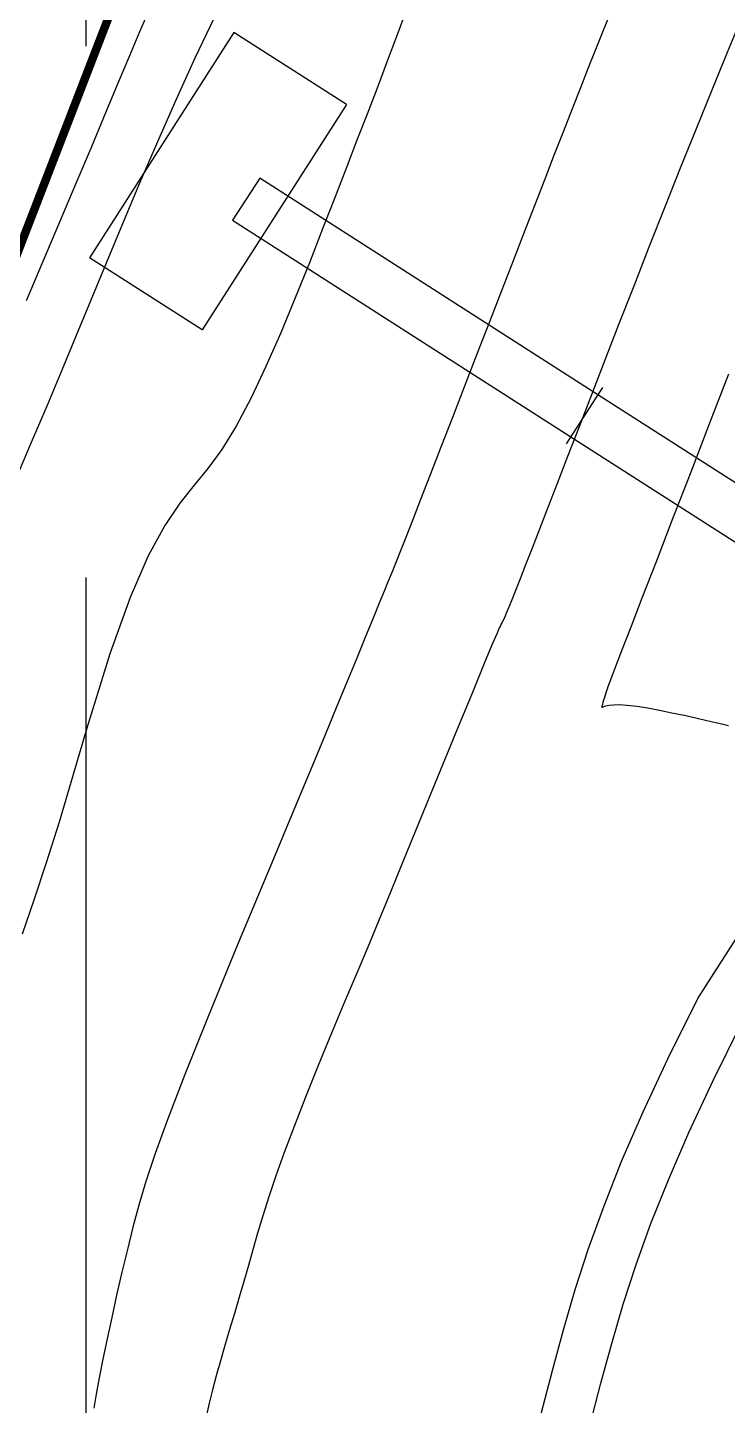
# Model space of a CAD drawing. Header units: millimetres. Extents: x -244126 to 368105, y -173968 to 259060.
# Drawn here: x -170386.5 to -170296.4, y 88019 to 88196.6 of the extents above; entities that cross this region are included whole.
import ezdxf
from ezdxf.xclip import XClip

# ---------------------------------------------------------------- set-up
doc = ezdxf.new("R2010")
doc.units = ezdxf.units.MM
doc.header["$MEASUREMENT"] = 0
doc.header["$XCLIPFRAME"] = 0
doc.linetypes.add('HIDDEN', pattern=[9.525, 6.35, -3.175])
for name, color, linetype in [('CPP-LINE1', 1, 'Continuous'), ('Top Slope', 11, 'Continuous'), ('WALL', 2, 'Continuous')]:
    doc.layers.add(name, color=color, linetype=linetype)

# ---------------------------------------------------------------- blocks, each defined once
blk = doc.blocks.new('A$C015d2ecd')
at = {"layer": 'WALL', "color": 8}
for p, q in [((57.51, 111.5), (41.51, 111.5)), ((41.51, 103.5), (41.51, 111.5)), ((57.51, 103.5), (57.51, 111.5)), ((48.01, 105.5), (48.01, 81.5)), ((51.01, 105.5), (48.01, 105.5)), ((51.01, 81.5), (51.01, 105.5)), ((57.51, 103.5), (41.51, 103.5)), ((51.51, 81.5), (47.51, 81.5)), ((48.01, 81.5), (48.01, 57.5)), ((51.01, 57.5), (51.01, 81.5))]:
    blk.add_line(p, q, dxfattribs=at)
blk = doc.blocks.new('G$CE2FEF259')
at = {"layer": 'CPP-LINE1', "color": 8, "linetype": 'HIDDEN', "ltscale": 10, "elevation": -2.5}
blk.add_lwpolyline([(277.099, 1133.74), (452.476, 1133.74), (452.476, 990.24), (277.099, 990.24)], close=True, dxfattribs=at)
at = {"layer": 'Defpoints', "color": 8, "const_width": 0.5}
blk.add_lwpolyline([(1154.54, 875.623), (818.711, 955.833), (445.469, 1061.91), (494.541, 1194.029), (338.844, 1243.634), (242.086, 993.109), (409.806, 935.64), (433.597, 1004.933), (859.982, 893.974), (1207.087, 811.265)], dxfattribs=at)
at = {"layer": 'Top Slope', "color": 8, "ltscale": 0.1}
for points, elevation in [([(280.835, 1087.627), (280.291, 1086.356), (279.689, 1084.928), (279.016, 1083.32), (278.257, 1081.507), (277.406, 1079.48), (276.481, 1077.284), (275.508, 1074.978), (274.513, 1072.623), (273.521, 1070.278)], -5), ([(284.77, 1087.232), (283.597, 1084.775), (282.457, 1082.281), (281.353, 1079.78), (280.289, 1077.302), (279.269, 1074.877), (278.296, 1072.536), (277.376, 1070.307), (276.502, 1068.2), (275.638, 1066.129), (274.738, 1063.989), (273.757, 1061.672), (272.647, 1059.071)], -4), ([(296.442, 1088.226), (295.737, 1086.328), (295.089, 1084.605), (294.476, 1082.995), (293.879, 1081.44), (293.275, 1079.879), (292.645, 1078.253), (291.968, 1076.501), (291.228, 1074.584), (290.432, 1072.546), (289.594, 1070.451), (288.726, 1068.364), (287.84, 1066.35), (286.95, 1064.471), (286.068, 1062.794), (285.206, 1061.382), (284.371, 1060.256), (283.542, 1059.259), (282.691, 1058.19), (281.79, 1056.848), (280.811, 1055.032), (279.726, 1052.541), (278.508, 1049.173), (277.13, 1044.729), (276.283, 1041.816), (275.479, 1039.123), (274.711, 1036.684), (273.975, 1034.46), (273.266, 1032.414)], -3), ([(308.399, 1087.448), (307.988, 1086.426), (307.556, 1085.347), (307.102, 1084.208), (306.627, 1083.009), (306.13, 1081.746), (305.61, 1080.418), (305.066, 1079.021), (304.495, 1077.551), (303.896, 1076.006), (303.267, 1074.382), (302.608, 1072.676), (301.915, 1070.884), (301.191, 1069.012), (300.449, 1067.096), (299.708, 1065.179), (298.982, 1063.306), (298.291, 1061.522), (297.65, 1059.87), (297.077, 1058.395), (296.588, 1057.141), (296.195, 1056.135), (295.879, 1055.332), (295.616, 1054.67), (295.381, 1054.087), (295.151, 1053.522), (294.901, 1052.912), (294.605, 1052.195), (294.241, 1051.309), (293.79, 1050.21), (293.262, 1048.92), (292.672, 1047.483), (292.038, 1045.939), (291.374, 1044.329), (290.699, 1042.694), (290.027, 1041.077), (289.375, 1039.518), (288.285, 1036.921), (286.083, 1031.647), (284.341, 1027.403), (282.994, 1024.034), (281.975, 1021.386), (281.221, 1019.304), (280.666, 1017.634), (280.246, 1016.22), (279.894, 1014.908), (279.559, 1013.573), (279.232, 1012.212), (278.918, 1010.849), (278.622, 1009.512), (278.347, 1008.225), (278.099, 1007.015), (277.881, 1005.907), (277.697, 1004.928), (277.552, 1004.094)], -2), ([(316.291, 1087.274), (315.398, 1085.116), (314.477, 1082.868), (313.539, 1080.556), (312.595, 1078.202), (311.653, 1075.834), (310.723, 1073.476), (309.813, 1071.154), (308.931, 1068.893), (308.087, 1066.72), (307.289, 1064.658), (306.545, 1062.735), (305.863, 1060.971), (305.243, 1059.367), (304.684, 1057.921), (304.184, 1056.631), (303.742, 1055.493), (303.358, 1054.505), (303.029, 1053.663), (302.754, 1052.966), (302.531, 1052.408), (302.354, 1051.973), (302.216, 1051.64), (302.109, 1051.392), (302.026, 1051.209), (301.96, 1051.071), (301.904, 1050.96), (301.85, 1050.857), (301.782, 1050.72), (301.647, 1050.417), (301.382, 1049.795), (300.925, 1048.699), (300.213, 1046.974), (299.184, 1044.468), (297.776, 1041.026), (295.926, 1036.494), (295.066, 1034.388), (294.611, 1033.287), (294.018, 1031.874), (293.322, 1030.222), (292.559, 1028.404), (291.762, 1026.492), (290.967, 1024.561), (290.209, 1022.683), (289.523, 1020.932), (288.934, 1019.363), (288.437, 1017.967), (288.015, 1016.716), (287.654, 1015.581), (287.339, 1014.537), (287.055, 1013.554), (286.787, 1012.606), (286.519, 1011.666), (286.24, 1010.711), (285.953, 1009.747), (285.665, 1008.785), (285.383, 1007.836), (285.114, 1006.91), (284.863, 1006.018), (284.639, 1005.173), (284.447, 1004.384), (284.294, 1003.658)], -1)]:
    blk.add_lwpolyline(points, dxfattribs=dict(at, elevation=elevation))
blk.add_lwpolyline([(298.39, 973.816), (299.471, 979.94), (300.497, 985.58), (301.406, 990.391), (302.22, 994.498), (302.961, 998.025), (303.65, 1001.095), (304.306, 1003.828), (304.952, 1006.346), (305.612, 1008.77), (306.323, 1011.181), (307.121, 1013.636), (308.04, 1016.188), (309.113, 1018.89), (310.372, 1021.797), (311.852, 1024.966), (313.645, 1028.578), (325.333, 1046.816)], dxfattribs=at)
at = {"layer": 'WALL', "color": 8}
for points in [[(315.48, 1065.888), (314.349, 1062.961), (313.219, 1060.036), (312.137, 1057.236), (311.15, 1054.681), (310.305, 1052.494), (309.637, 1050.766), (309.134, 1049.463), (308.77, 1048.52), (308.522, 1047.875), (308.364, 1047.46), (308.271, 1047.213), (308.22, 1047.069), (308.186, 1046.963), (308.148, 1046.843), (308.104, 1046.705), (308.059, 1046.559), (308.014, 1046.412), (307.973, 1046.273), (307.94, 1046.152), (307.916, 1046.057), (307.904, 1045.996), (307.911, 1045.975), (307.945, 1045.986), (308.02, 1046.019), (308.148, 1046.062), (308.341, 1046.103), (308.611, 1046.133), (308.971, 1046.14), (309.433, 1046.113), (310.002, 1046.044), (310.656, 1045.94), (311.365, 1045.808), (312.101, 1045.659), (312.834, 1045.501), (313.535, 1045.344), (314.174, 1045.196), (314.722, 1045.067), (315.157, 1044.964), (315.488, 1044.886)], [(301.263, 972.832), (302.424, 979.411), (303.447, 985.033), (304.351, 989.82), (305.16, 993.898), (305.893, 997.388), (306.572, 1000.416), (307.218, 1003.106), (307.852, 1005.579), (308.498, 1007.951), (309.189, 1010.293), (309.959, 1012.664), (310.846, 1015.126), (311.884, 1017.739), (313.108, 1020.565), (314.555, 1023.664), (316.26, 1027.097)]]:
    blk.add_lwpolyline(points, dxfattribs=at)
at = {"layer": 'WALL', "color": 8, "rotation": 57.34642066842176}
blk.add_blockref('A$C015d2ecd', (348.769, 977.744), dxfattribs=at)

msp = doc.modelspace()

# ---------------------------------------------------------------- block references
at = {"layer": 'WALL'}
ref = msp.add_blockref('G$CE2FEF259', (-170976.46562, 85853.65289), dxfattribs=dict(at, xscale=2.15622, yscale=2.15622, zscale=2.15622))
XClip(ref).set_block_clipping_path([(229.8917036206, 427.7812507302), (2596.1703750715, 1370.8402830809)])

doc.saveas('drawing.dxf')
